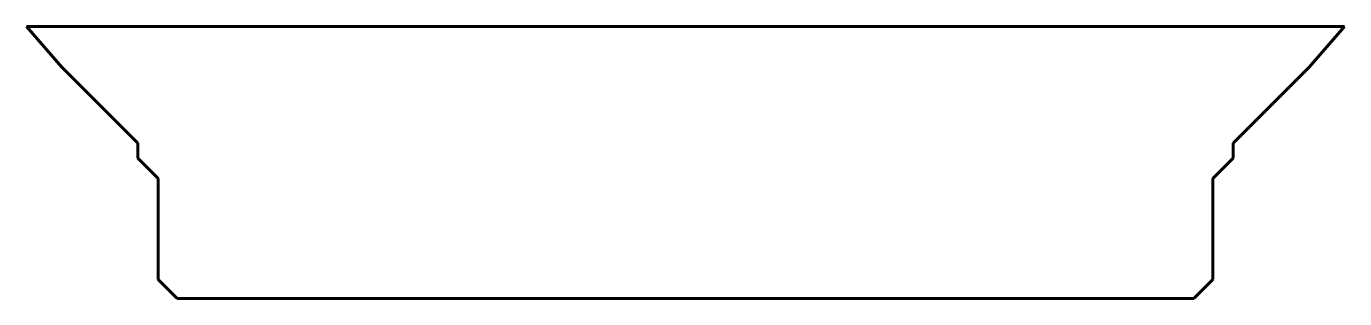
# Model space of a CAD drawing. Header units: millimetres. Extents: x -155 to 813, y -66 to 134.
import ezdxf

# ---------------------------------------------------------------- set-up
doc = ezdxf.new("R2010")
doc.units = ezdxf.units.MM
for name, pattern in [('K5LT32782', [0]), ('K5LT32783', [0]), ('K5LT32784', [0])]:
    doc.linetypes.add(name, pattern=pattern)
doc.layers.add('Системный слой', color=7, linetype='Continuous')

msp = doc.modelspace()

# ---------------------------------------------------------------- linework, layer by layer
at = {"color": 18, "linetype": 'K5LT32782', "lineweight": 60, "true_color": 0x000000}
for p, q in [((-128.54, 104.17), (-154.62, 134.17)), ((-72.84, 48.47), (-128.54, 104.17)), ((-72.84, 48.47), (-72.84, 37.47)), ((-72.84, 37.47), (-57.84, 22.47)), ((-57.84, 22.47), (-57.84, -51.83)), ((-57.84, -51.83), (-43.84, -65.83))]:
    msp.add_line(p, q, dxfattribs=at)
at = {"layer": 'Системный слой', "color": 3, "linetype": 'K5LT32784', "lineweight": 60, "true_color": 0x00ff00}
for p, q in [((-154.62, 134.17), (812.94, 134.17)), ((-43.84, -65.83), (702.16, -65.83))]:
    msp.add_line(p, q, dxfattribs=at)
at = {"layer": 'Системный слой', "color": 5, "linetype": 'K5LT32783', "lineweight": 60, "true_color": 0x0000ff}
for p, q in [((812.94, 134.17), (786.86, 104.17)), ((786.86, 104.17), (731.16, 48.47)), ((731.16, 37.47), (731.16, 48.47)), ((716.16, 22.47), (731.16, 37.47)), ((716.16, 22.47), (716.16, -51.83)), ((716.16, -51.83), (702.16, -65.83))]:
    msp.add_line(p, q, dxfattribs=at)

doc.saveas('drawing.dxf')
